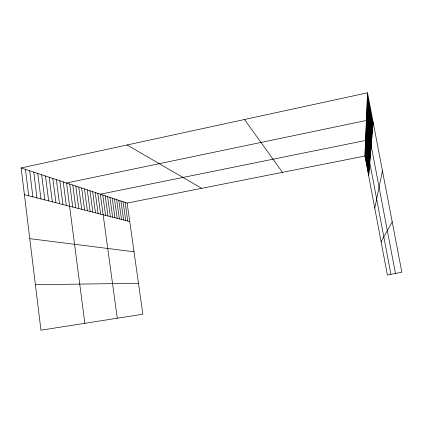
<?xml version="1.0" encoding="UTF-8"?>
<svg xmlns="http://www.w3.org/2000/svg" width="423" height="423" viewBox="0 0 423 423"><rect width="100%" height="100%" fill="white"/><g stroke="black" fill="none" stroke-linecap="round" stroke-linejoin="round"><path stroke-width="0.63" d="M367.513 92.811L401.85 272.243L387.368 274.992L364.943 156.029L367.513 92.811L21.15 167.952L40.941 330.189L142.847 314.215L127.127 203.072L21.15 167.952M368.666 175.788L373.16 122.332M374.762 208.111L382.45 170.855M381.118 241.84L392.2 221.816M127.127 203.072L364.943 156.029M35.395 284.716L138.469 283.283M29.774 238.662L134.017 251.78M24.418 194.723L129.745 221.562M127.069 144.973L201.697 188.32M244.51 119.498L282.453 172.346M367.407 95.476L372.975 124.584M367.301 98.067L372.79 126.778M367.196 100.584L372.61 128.915M367.101 103.032L372.436 130.987M367 105.417L372.266 133.007M366.905 107.738L372.097 134.969M366.815 109.996L371.939 136.883M366.725 112.195L371.78 138.744M366.635 114.342L371.632 140.563M366.551 116.436L371.479 142.329M366.471 118.472L371.336 144.053M395.473 273.454L366.387 120.46L66.559 183L84.849 323.304M366.313 122.342L371.061 147.331M366.239 124.182L370.929 148.885M366.165 125.98L370.802 150.408M366.091 127.741L370.675 151.894M366.022 129.454L370.553 153.343M365.953 131.135L370.437 154.765M365.89 132.774L370.321 156.15M365.821 134.382L370.204 157.509M365.758 135.952L370.093 158.837M365.694 137.491L369.982 160.137M365.636 138.998L369.876 161.406M390.9 274.321L365.572 140.473L100.33 194.189L117.266 318.228M365.514 141.917L369.67 163.87M365.456 143.328L369.57 165.065M365.403 144.714L369.469 166.239M365.345 146.072L369.374 167.386M365.292 147.405L369.279 168.507M365.239 148.706L369.184 169.607M365.186 149.985L369.094 170.691M365.134 151.238L369.004 171.749M365.086 152.47L368.919 172.79M365.038 153.681L368.835 173.805M364.991 154.866L368.75 174.805M125.108 202.4L127.735 221.049M123.051 201.718L125.7 220.531M120.962 201.025L123.622 220.002M118.831 200.322L121.512 219.463M116.663 199.603L119.36 218.913M114.459 198.873L117.166 218.358M112.211 198.128L114.94 217.787M109.922 197.372L112.666 217.211M107.59 196.595L110.35 216.618M105.216 195.812L107.992 216.021M102.794 195.008L105.591 215.407M97.813 193.359L100.642 214.144M95.254 192.507L98.099 213.499M92.637 191.64L95.503 212.838M89.972 190.757L92.854 212.161M87.249 189.858L90.152 211.474M84.473 188.938L87.392 210.77M81.644 187.997L84.579 210.051M78.752 187.04L81.708 209.322M75.802 186.062L78.773 208.571M72.782 185.063L75.775 207.809M69.705 184.042L72.714 207.027M63.244 181.901L66.295 205.393M59.855 180.78L62.921 204.536M56.386 179.627L59.474 203.653M52.838 178.453L55.947 202.754M49.205 177.248L52.33 201.834M45.483 176.016L48.629 200.893M41.676 174.752L44.843 199.926M37.774 173.462L40.957 198.937M33.771 172.135L36.975 197.922M29.668 170.776L32.894 196.885M25.465 169.38L28.711 195.817"/></g></svg>
